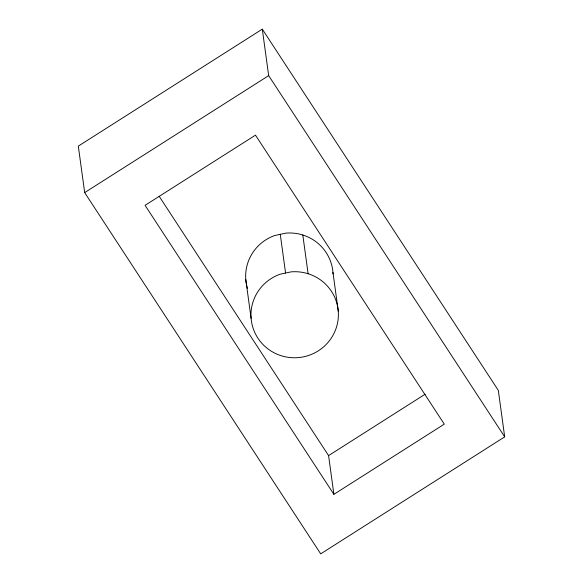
<?xml version="1.0" encoding="UTF-8"?>
<svg xmlns="http://www.w3.org/2000/svg" width="583" height="583" viewBox="0 0 583 583"><rect width="100%" height="100%" fill="white"/><g stroke="black" fill="none" stroke-linecap="round" stroke-linejoin="round"><path stroke-width="0.87" d="M262.299 29.15L78.311 146.122L84.673 192.601L320.701 553.85L504.689 436.878L498.327 390.399L262.299 29.15L268.668 75.63L504.689 436.878M84.673 192.601L268.668 75.63M333.891 494.333L145.08 205.333L255.471 135.147L444.29 424.147L333.891 494.333L328.586 455.6L425.182 394.188M333.053 273.959A43.732 43.025 -7.8 0 0 285.859 233.127L274.695 235.532A43.732 43.025 -7.8 0 0 247.44 288.345M285.575 273.033L280.008 274.265A43.732 43.025 -7.8 0 0 263.567 345.107A43.732 43.025 -7.8 0 0 335.662 329.548A43.732 43.025 -7.8 0 0 291.165 271.86L285.575 273.033L280.27 234.3M159.203 196.333L328.586 455.6M332.951 272.356L338.257 311.089M302.803 234.993L308.108 273.726M245.8 279.658L251.105 318.391"/></g></svg>
